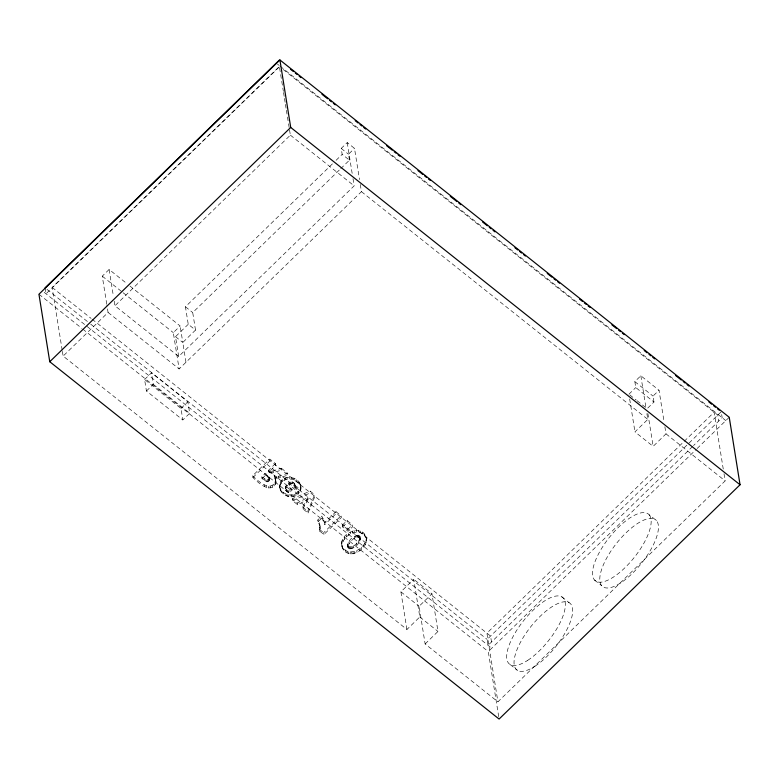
<?xml version="1.0" encoding="UTF-8"?>
<svg xmlns="http://www.w3.org/2000/svg" width="779" height="779" viewBox="0 0 779 779"><rect width="100%" height="100%" fill="white"/><g stroke="black" fill="none" stroke-linecap="round" stroke-linejoin="round"><path stroke-width="0.58" stroke-dasharray="3.9 2.92" d="M280.187 489.543C275.493 471.753 304.774 474.713 300.577 490.78L295.163 487.245C296.049 483.389 291.804 479.903 288.639 482.931L288.921 484.713L299.048 492.766C292.777 501.588 278.045 494.684 279.71 484.499M275.445 463.554L268.482 470.321L271.715 471.334L281.346 468.237L281.628 470.019L271.998 473.116L268.765 472.103L275.727 465.336L275.445 463.554L269.797 459.055L252.649 475.735L252.932 477.517C257.927 482.493 270.78 494.568 275.932 483.038L275.552 478.209L274.257 475.979L278.152 476.368L287.694 473.291L287.977 475.073L278.434 478.15L274.539 477.761L274.257 475.979M275.932 483.038L275.552 478.209M300.577 490.78L300.528 485.268M347.668 546.079C352.507 549.594 361.699 540.363 359.508 535.631C353.948 534.228 345.808 542.057 347.95 547.861C353.296 551.298 362.011 541.911 360.102 536.332M341.436 543.411C342.809 529.924 366.451 524.199 366.666 540.957C364.007 553.606 342.877 560.705 341.436 543.411C344.396 559.312 366.558 550.081 366.344 537.471M366.627 539.253C361.748 524.871 341.251 534.891 341.923 546.858M335.983 511.686L341.095 515.756L341.377 517.538L323.937 534.501L319.75 531.171L319.945 524.978L317.822 519.953L321.727 516.156L323.587 519.496L324.833 524.588L336.265 513.478L335.983 511.686L324.551 522.806M319.75 531.171L319.945 524.978M360.619 538.971C357.064 532.963 347.268 543.343 347.95 547.861M261.754 476.855L266.769 480.059C271.472 479.377 267.995 474.372 265.24 473.466L261.754 476.855L262.046 478.637L267.051 481.841C271.764 481.159 268.278 476.154 265.532 475.248L265.24 473.466M279.992 486.281C282.475 475.063 299.847 477.702 300.928 488.219M285.28 487.245L286.37 485.161L291.346 489.115L291.628 490.897C289.963 492.571 286.876 492.659 285.727 490.361L285.28 487.245L285.445 488.579C286.584 490.877 289.681 490.789 291.346 489.115M286.37 485.161L286.653 486.943L285.562 489.037L285.727 490.361M307.89 497.392L302.671 507.158L302.953 508.94L308.056 513.001L307.763 511.219L314.589 494.675L310.11 491.111L292.203 498.833L292.485 500.615L297.744 504.802L308.172 499.173L307.89 497.392L297.461 503.02L292.203 498.833M308.056 513.001L314.872 496.466L314.589 494.675M252.649 475.735C257.645 480.711 270.498 492.786 275.649 481.256M302.953 508.94L308.172 499.173M62.184 350.17L52.135 287.412L279.369 66.468L283.352 91.328M279.242 67.023L46.019 293.8L45.065 287.85M106.762 304.258L102.263 276.156L109.128 269.485L126.179 283.04M406.93 629.481L400.893 591.816L413.756 579.303L419.793 616.968L406.93 629.481L63.138 356.091L108.077 312.457L106.957 305.436M353.004 178.654L354.153 185.86L178.683 356.48L114.941 305.787L290.372 135.137L289.418 129.217M340.744 168.634L349.459 160.162L342.176 154.378L341.221 148.429L347.23 142.596L354.503 148.38L359.508 179.628M185.977 362.284L182.792 342.468L195.519 330.082L188.245 324.298L185.441 306.78L332.594 163.687M336.08 160.308L342.176 154.378M349.459 160.162L348.505 154.223L354.503 148.38M195.519 330.082L192.715 312.574L339.878 169.481M360.278 184.438L361.437 191.653L179.121 368.954L173.308 332.652L180.163 325.982L129.966 286.059M178.683 356.48L175.509 336.674L188.245 324.298M144.592 379.5L151.447 372.829L187.846 401.769L189.687 413.298L182.831 419.969L146.433 391.029L144.592 379.5L180.981 408.439L182.831 419.969M146.433 391.029L153.297 384.359L151.447 372.829M180.981 408.439L187.846 401.769M252.932 477.517L270.079 460.837L269.797 459.055M262.046 478.637L265.532 475.248M279.603 486.125C280.868 494.782 293.488 498.443 298.766 490.984L288.639 482.931M320.237 526.76L318.105 521.735L322.019 517.938L321.727 516.156M323.937 534.501L323.655 532.719L341.095 515.756M342.322 525.163L347.093 520.528L352.488 524.822L352.78 526.604L347.999 531.239L342.604 526.945L342.322 525.163L347.716 529.457L347.999 531.239M342.604 526.945L347.376 522.31L347.093 520.528M347.716 529.457L352.488 524.822M637.105 400.737L647.115 408.693L653.971 402.022L635.771 387.553L634.827 381.613L640.825 375.77L659.024 390.24L664.117 422.062M628.916 394.223L635.771 387.553M724.012 473.778L725.152 480.886L497.917 701.83L425.13 643.951L419.092 606.286L431.956 593.783L413.756 579.303M653.971 402.022L653.016 396.083L659.024 390.24M664.876 426.785L666.006 433.854L653.143 446.357L634.953 431.887L647.807 419.384L646.677 412.315M425.13 643.951L437.993 631.448L431.956 593.783M692.619 446.445L488.082 645.333L487.128 639.393L721.218 411.77L722.172 417.719L693.495 445.598M498.716 716.68L488.287 651.565L696.222 449.386M697.098 448.538L729.241 417.271M288.921 484.713C291.034 482.425 295.689 483.856 295.163 487.245M292.485 500.615L310.393 492.903L310.11 491.111M294.881 485.453L300.295 488.998M277.382 64.014L279.203 65.455M280.109 66.176L725.814 420.611M283.176 69.487L717.79 415.11L718.744 421.049M634.827 381.613L653.016 396.083M341.221 148.429L348.505 154.223M629.822 394.943L636.2 400.017M290.372 135.137L354.153 185.86M361.437 191.653L647.807 419.384M666.006 433.854L725.152 480.886M649.141 514.763A42.631 15.979 -51.5 0 1 617.465 574.22A42.631 15.979 -51.5 0 1 598.895 553.207A42.631 15.979 -51.5 0 1 649.141 514.763L656.415 520.547A42.631 15.979 -51.5 0 1 624.748 580.014A42.631 15.979 -51.5 0 1 606.179 559.001A42.631 15.979 -51.5 0 1 656.415 520.547M594.533 580.034L601.807 585.818M561.795 596.841L569.137 602.683M185.441 306.78L192.715 312.574M102.263 276.156L122.157 291.969M123.101 292.729L173.308 332.652M175.509 336.674L182.792 342.468L180.163 325.982M108.077 312.457L179.121 368.954M281.346 468.237L287.694 473.291M52.135 287.412L91.143 318.436M92.097 319.186L490.556 636.054L491.51 642.003M46.964 289.369L89.751 323.382M90.695 324.142L487.128 639.393M44.199 292.349L491.715 648.235M510.245 664.604L517.597 670.446M286.653 486.943L291.628 490.897M153.297 384.359L189.687 413.298M38.95 294.238L81.785 328.31M82.74 329.069L488.287 651.565M302.671 507.158L307.763 511.219M400.893 591.816L419.092 606.286M319.468 529.389L323.655 532.719M419.793 616.968L437.993 631.448M274.539 477.761L276.097 481.519M322.019 517.938L324.833 524.588M723.253 469.046L714.148 412.208L486.914 633.161L497.917 701.83M647.865 413.406L653.143 446.357M640.825 375.77L645.927 407.592M629.666 398.936L634.953 431.887M347.23 142.596L352.235 173.844M365.721 535.786L366.013 537.568M366.383 539.175L366.666 540.957M365.877 540.957L366.159 542.749M364.533 534.121L364.825 535.903M364.845 542.885L365.137 544.667M362.771 532.476L363.063 534.267M363.296 544.949L363.589 546.731M360.521 530.996L360.813 532.778M360.171 538.221L360.453 540.003M359.508 535.631L359.791 537.413M361.222 547.15L361.514 548.932M358.369 530.197L358.661 531.979M358.885 535.27L359.168 537.052M359.557 539.419L359.84 541.201M358.184 535.105L358.467 536.887M357.395 535.144L357.678 536.926M358.35 540.938L358.642 542.72M356.237 530.002L356.519 531.784M359.061 549.029L359.343 550.821M356.529 535.377L356.811 537.169M355.536 535.874L355.818 537.656M356.402 542.963L356.685 544.745M354.026 530.324L354.309 532.106M283.546 92.516L284.296 97.248M284.491 98.436L285.25 103.169M285.435 104.357L286.195 109.089M286.39 110.277L289.233 128.029M354.348 536.682L354.64 538.474M356.714 550.636L357.006 552.418M352.322 530.947L352.605 532.729M353.384 545.612L353.676 547.394M354.27 551.795L354.552 553.587M350.414 532.028L350.696 533.81M352.186 546.439L352.478 548.221M353.023 552.116L353.306 553.898M351.193 546.936L351.475 548.718M351.65 552.262L351.942 554.054M348.408 533.488L348.69 535.27M350.336 547.16L350.618 548.942M348.846 542.009L349.138 543.791M349.537 547.179L349.829 548.961M350.18 552.194L350.472 553.976M348.826 546.994L349.109 548.786M346.412 535.27L346.704 537.052M348.174 546.615L348.456 548.397M347.561 544.005L347.843 545.787M348.622 551.814L348.904 553.596M347.356 544.774L347.677 547.248M346.957 551.055L347.239 552.847M344.269 537.559L344.552 539.341M345.175 549.838L345.457 551.62M342.721 539.681L343.013 541.463M343.51 548.289L343.792 550.071M341.786 541.629L342.069 543.411M342.332 546.702L342.614 548.494M319.254 522.621L319.536 524.403M319.994 527.179L320.276 528.96M317.822 519.953L318.105 521.735M300.217 484.197L300.509 485.979M299.681 483.136L299.964 484.918M298.863 482.035L299.155 483.817M298.766 490.984L299.048 492.766M296.4 479.718L296.692 481.5M298.23 491.51L298.513 493.292M293.887 478.033L294.18 479.815M294.783 483.993L295.066 485.775M294.355 483.194L294.647 484.976M297.461 503.02L297.744 504.802M295.786 493.506L296.069 495.288M293.722 482.532L294.004 484.314M294.579 494.207L294.861 495.989M291.589 477.118L291.872 478.9M292.446 481.88L292.738 483.662M293.381 494.704L293.664 496.486M291.005 481.792L291.288 483.574M289.311 476.904L289.603 478.686M289.866 482.143L290.158 483.925M290.976 495.181L291.258 496.963M289.885 490.049L290.178 491.841M286.886 477.293L287.169 479.075M288.581 490.41L288.863 492.192M288.542 494.996L288.834 496.778M285.669 477.712L285.951 479.504M287.393 490.264L287.675 492.046M287.295 494.626L287.587 496.418M284.501 478.306L284.783 480.088M286.302 489.65L286.584 491.442M285.601 486.271L285.883 488.053M286 494.042L286.292 495.834M282.339 479.971L282.621 481.753M283.274 492.231L283.556 494.013M281.073 481.422L281.365 483.204M280.002 475.959L280.284 477.741M281.735 490.809L282.017 492.591M280.197 482.922L280.479 484.713M280.606 489.319L280.898 491.101M278.152 476.368L278.434 478.15M276.35 476.534L276.633 478.316M275.065 477.167L275.357 478.949M273.098 470.944L273.38 472.726M274.997 482.746L275.279 484.528M273.828 484.158L274.111 485.95M271.715 471.334L271.998 473.116M270.751 471.422L271.043 473.204M269.807 471.198L270.089 472.98M272.105 485.463L272.387 487.255M268.979 470.711L269.261 472.493M268.482 470.321L268.765 472.103M269.193 477.352L269.524 479.796M268.872 476.767L269.154 478.549M269.047 478.676L269.33 480.458M270.206 486.193L270.488 487.975M268.599 479.26L268.891 481.042M267.616 475.356L267.898 477.137M267.733 479.864L268.015 481.646M268.268 486.349L268.551 488.131M266.769 480.059L267.051 481.841M265.629 479.747L265.921 481.529M266.428 485.94L266.71 487.732M264.227 478.822L264.509 480.604M264.422 484.908L264.704 486.7M109.128 269.485L113.442 296.419M114.192 301.103L114.941 305.787M62.378 351.348L63.138 356.091M535.046 666.181A42.631 15.979 -51.5 0 0 571.883 605.906A42.631 15.979 -51.5 0 0 523.157 637.592A42.631 15.979 -51.5 0 0 535.046 666.181M527.704 660.349A42.631 15.979 -51.5 0 0 564.541 600.064A42.631 15.979 -51.5 0 0 515.815 631.75A42.631 15.979 -51.5 0 0 527.704 660.349"/><path stroke-width="1.17" d="M45.065 287.85L279.164 60.236M279.904 59.954L38.95 294.238L49.759 361.729L499.096 719.046L740.05 484.762L729.241 417.271L279.904 59.954L290.713 127.435L740.05 484.762M49.759 361.729L290.713 127.435M290.567 69.302L293.42 71.571M295.319 73.09L297.227 74.599M299.126 76.108L301.025 77.627M321.941 94.259L327.647 98.787M329.546 100.306L331.445 101.815M333.344 103.325L335.252 104.834M355.214 120.716L358.067 122.985M359.966 124.494L361.865 126.003M363.774 127.522L365.672 129.032M386.588 145.663L392.285 150.201M394.193 151.71L396.092 153.22M397.991 154.739L399.9 156.248M417.953 170.611L422.715 174.389M424.613 175.898L426.512 177.417M428.411 178.927L430.32 180.436M450.281 196.318L456.932 201.605M458.841 203.115L460.74 204.634M482.6 222.015L487.352 225.793M489.261 227.312L491.159 228.822M493.058 230.331L494.957 231.85M514.929 247.722L517.782 249.991M519.681 251.5L521.579 253.009M523.478 254.529L525.387 256.038M547.248 273.429L551.999 277.207M553.898 278.716L555.807 280.226M557.706 281.745L559.604 283.254M579.566 299.126L582.419 301.395M584.328 302.904L586.227 304.423M588.126 305.933L590.024 307.442M611.895 324.833L616.647 328.611M618.545 330.121L620.444 331.64M622.353 333.149L624.252 334.658M644.214 350.54L647.067 352.799M648.965 354.318L650.874 355.828M652.773 357.337L654.672 358.856M675.588 375.488L681.294 380.016M683.193 381.535L685.092 383.044M687 384.553L688.899 386.072M708.861 401.945L711.714 404.213M713.613 405.723L715.511 407.232M717.42 408.751L719.319 410.26"/></g></svg>
